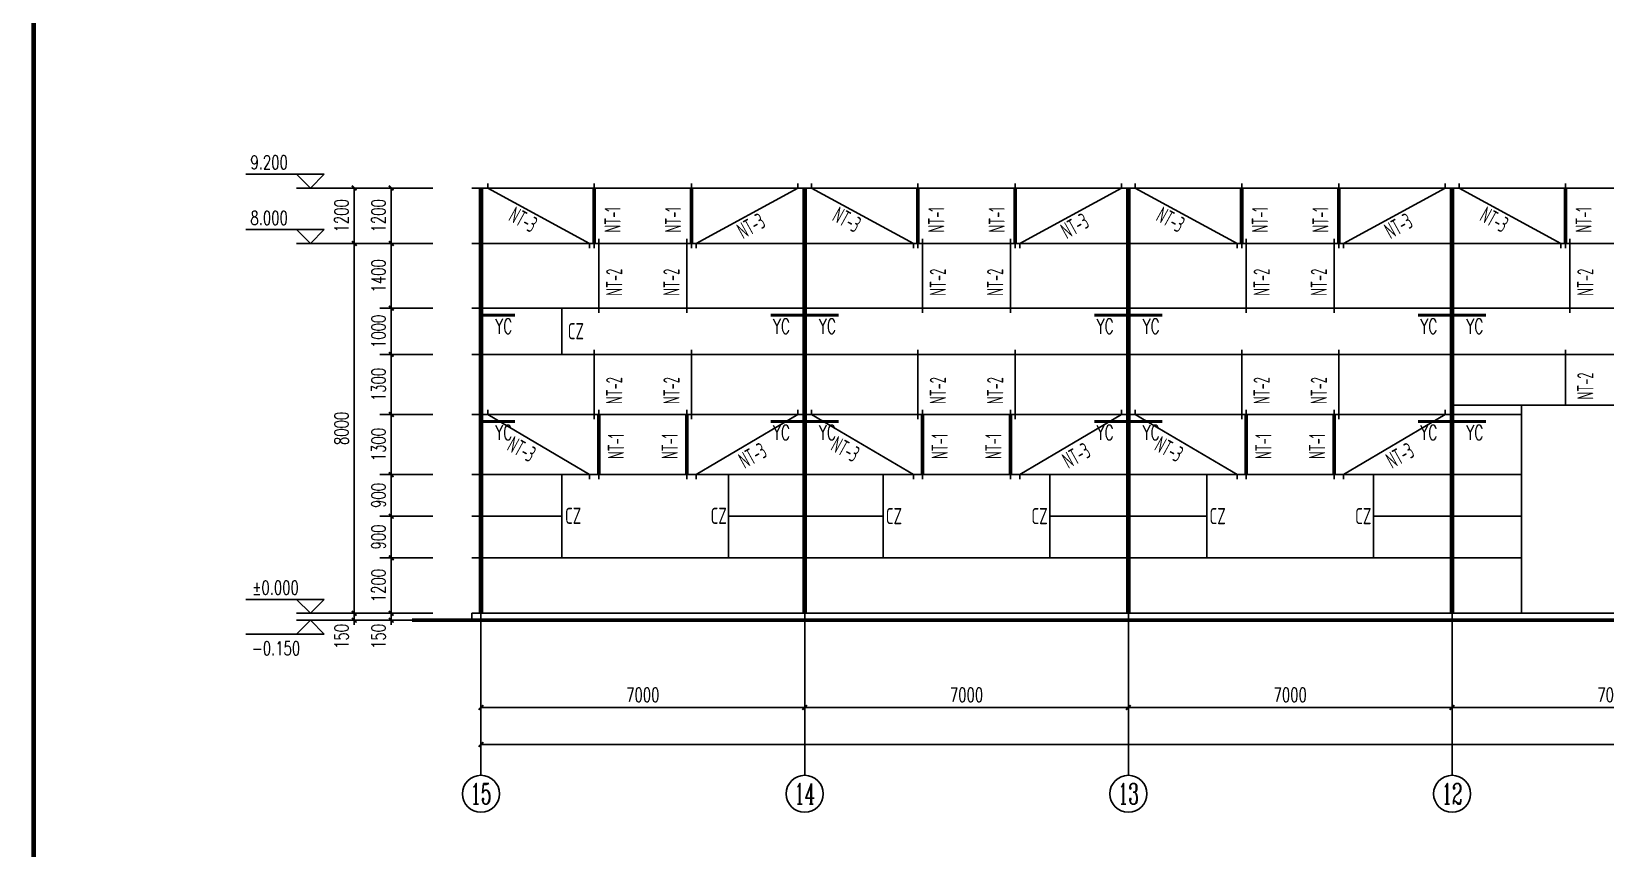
# Model space of a CAD drawing. Extents: x -17471 to 313636, y -71590 to 757901.
# Drawn here: x 189986 to 224024, y 507781 to 525456 of the extents above; entities that cross this region are included whole.
import ezdxf
from ezdxf.enums import TextEntityAlignment as Align

# ---------------------------------------------------------------- set-up
doc = ezdxf.new("R2010")
doc.units = 0
doc.header["$LTSCALE"] = 1000
doc.header["$MEASUREMENT"] = 0
for name, color, linetype in [('3T_WOOD', 21, 'Continuous'), ('AXIS', 3, 'Continuous'), ('AXIS_TEXT', 7, 'Continuous'), ('DIM_ELEV', 3, 'Continuous'), ('DOTE', 1, 'Continuous'), ('PUB_DIM', 3, 'Continuous'), ('PUB_TEXT', 7, 'Continuous'), ('PUB_TITLE', 4, 'Continuous'), ('WALL', 9, 'Continuous')]:
    doc.layers.add(name, color=color, linetype=linetype)
doc.styles.add('_SIMPLEX', font='sysz.shx', dxfattribs={"width": 0.8, "bigfont": 'syfs.shx'})
doc.styles.add('_TCH_AXIS', font='COMPLEX', dxfattribs={"bigfont": 'GBCBIG'})
doc.styles.add('_TCH_DIM', font='SIMPLEX', dxfattribs={"bigfont": 'GBCBIG'})
doc.styles.add('_TCH_DIM_T3', font='SIMPLEX', dxfattribs={"width": 0.705882, "bigfont": 'GBCBIG'})
doc.styles.add('COMPLEX', font='COMPLEX')
doc.styles.add('TSSD_REIN', font='Tssdeng.shx', dxfattribs={"width": 0.7, "bigfont": 'hztxt.shx'})
doc.dimstyles.new('_TCH_ARCH&&100', dxfattribs={"dimtxt": 297.5, "dimasz": 100, "dimexe": 250, "dimexo": 300, "dimgap": 126.25, "dimtad": 1, "dimdec": 0, "dimzin": 0, "dimdsep": 46, "dimtxsty": '_TCH_DIM_T3', "dimblk": 'ARCHTICK', "dimcen": 0.09, "dimclrt": 7, "dimazin": 2, "dimtfac": 1, "dimtdec": 0, "dimtix": 1, "dimtmove": 2, "dimatfit": 3, "dimfxl": 0, "dimtolj": 1, "dimtzin": 0, "dimarcsym": 0})

# ---------------------------------------------------------------- blocks, each defined once
blk = doc.blocks.new('_ArchTick')
at = {"color": 0, "linetype": 'ByBlock', "const_width": 0.4}
blk.add_lwpolyline([(-0.5, -0.5), (0.5, 0.5)], dxfattribs=at)
blk = doc.blocks.new('*D1584')
at = {"layer": 'Defpoints', "color": 0, "transparency": 16777216}
for p in [(197766, 512869), (198966, 512869), (198966, 512719)]:
    blk.add_point(p, dxfattribs=at)
at = {"layer": 'PUB_DIM', "color": 0, "lineweight": -2, "transparency": 16777216}
for p, q in [((197766, 512869), (197766, 512969)), ((198666, 512869), (197516, 512869)), ((198666, 512719), (197516, 512719)), ((197766, 512719), (197766, 512869)), ((197766, 512719), (197766, 512619))]:
    blk.add_line(p, q, dxfattribs=at)
at = {"layer": 'PUB_DIM', "color": 0, "lineweight": -2, "transparency": 16777216, "xscale": 100, "yscale": 100, "zscale": 100}
for p, rotation in [((197766, 512869), 270), ((197766, 512719), 90)]:
    blk.add_blockref('_ArchTick', p, dxfattribs=dict(at, rotation=rotation))
at = {"layer": 'PUB_DIM', "color": 7, "transparency": 16777216, "insert": (197491, 512369), "char_height": 297.5, "attachment_point": 5, "rotation": 90, "style": '_TCH_DIM_T3'}
blk.add_mtext('\\A1;150', dxfattribs=at)
blk = doc.blocks.new('*D1585')
at = {"layer": 'Defpoints', "color": 0, "transparency": 16777216}
for p in [(197766, 514069), (198966, 514069), (198966, 512869)]:
    blk.add_point(p, dxfattribs=at)
at = {"layer": 'PUB_DIM', "color": 0, "lineweight": -2, "transparency": 16777216}
for p, q in [((198666, 514069), (197516, 514069)), ((197766, 512869), (197766, 514069)), ((198666, 512869), (197516, 512869))]:
    blk.add_line(p, q, dxfattribs=at)
at = {"layer": 'PUB_DIM', "color": 0, "lineweight": -2, "transparency": 16777216, "xscale": 100, "yscale": 100, "zscale": 100}
for p, rotation in [((197766, 514069), 90), ((197766, 512869), 270)]:
    blk.add_blockref('_ArchTick', p, dxfattribs=dict(at, rotation=rotation))
at = {"layer": 'PUB_DIM', "color": 7, "transparency": 16777216, "insert": (197491, 513469), "char_height": 297.5, "attachment_point": 5, "rotation": 90, "style": '_TCH_DIM_T3'}
blk.add_mtext('\\A1;1200', dxfattribs=at)
blk = doc.blocks.new('*D1586')
at = {"layer": 'Defpoints', "color": 0, "transparency": 16777216}
for p in [(197766, 514969), (198966, 514969), (198966, 514069)]:
    blk.add_point(p, dxfattribs=at)
at = {"layer": 'PUB_DIM', "color": 0, "lineweight": -2, "transparency": 16777216}
for p, q in [((198666, 514969), (197516, 514969)), ((197766, 514069), (197766, 514969)), ((198666, 514069), (197516, 514069))]:
    blk.add_line(p, q, dxfattribs=at)
at = {"layer": 'PUB_DIM', "color": 0, "lineweight": -2, "transparency": 16777216, "xscale": 100, "yscale": 100, "zscale": 100}
for p, rotation in [((197766, 514969), 90), ((197766, 514069), 270)]:
    blk.add_blockref('_ArchTick', p, dxfattribs=dict(at, rotation=rotation))
at = {"layer": 'PUB_DIM', "color": 7, "transparency": 16777216, "insert": (197491, 514519), "char_height": 297.5, "attachment_point": 5, "rotation": 90, "style": '_TCH_DIM_T3'}
blk.add_mtext('\\A1;900', dxfattribs=at)
blk = doc.blocks.new('*D1587')
at = {"layer": 'Defpoints', "color": 0, "transparency": 16777216}
for p in [(197766, 515869), (198966, 515869), (198966, 514969)]:
    blk.add_point(p, dxfattribs=at)
at = {"layer": 'PUB_DIM', "color": 0, "lineweight": -2, "transparency": 16777216}
for p, q in [((198666, 515869), (197516, 515869)), ((197766, 514969), (197766, 515869)), ((198666, 514969), (197516, 514969))]:
    blk.add_line(p, q, dxfattribs=at)
at = {"layer": 'PUB_DIM', "color": 0, "lineweight": -2, "transparency": 16777216, "xscale": 100, "yscale": 100, "zscale": 100}
for p, rotation in [((197766, 515869), 90), ((197766, 514969), 270)]:
    blk.add_blockref('_ArchTick', p, dxfattribs=dict(at, rotation=rotation))
at = {"layer": 'PUB_DIM', "color": 7, "transparency": 16777216, "insert": (197491, 515419), "char_height": 297.5, "attachment_point": 5, "rotation": 90, "style": '_TCH_DIM_T3'}
blk.add_mtext('\\A1;900', dxfattribs=at)
blk = doc.blocks.new('*D1588')
at = {"layer": 'Defpoints', "color": 0, "transparency": 16777216}
for p in [(197766, 517169), (198966, 517169), (198966, 515869)]:
    blk.add_point(p, dxfattribs=at)
at = {"layer": 'PUB_DIM', "color": 0, "lineweight": -2, "transparency": 16777216}
for p, q in [((198666, 517169), (197516, 517169)), ((197766, 515869), (197766, 517169)), ((198666, 515869), (197516, 515869))]:
    blk.add_line(p, q, dxfattribs=at)
at = {"layer": 'PUB_DIM', "color": 0, "lineweight": -2, "transparency": 16777216, "xscale": 100, "yscale": 100, "zscale": 100}
for p, rotation in [((197766, 517169), 90), ((197766, 515869), 270)]:
    blk.add_blockref('_ArchTick', p, dxfattribs=dict(at, rotation=rotation))
at = {"layer": 'PUB_DIM', "color": 7, "transparency": 16777216, "insert": (197491, 516519), "char_height": 297.5, "attachment_point": 5, "rotation": 90, "style": '_TCH_DIM_T3'}
blk.add_mtext('\\A1;1300', dxfattribs=at)
blk = doc.blocks.new('*D1589')
at = {"layer": 'Defpoints', "color": 0, "transparency": 16777216}
for p in [(197766, 518469), (198966, 518469), (198966, 517169)]:
    blk.add_point(p, dxfattribs=at)
at = {"layer": 'PUB_DIM', "color": 0, "lineweight": -2, "transparency": 16777216}
for p, q in [((198666, 518469), (197516, 518469)), ((197766, 517169), (197766, 518469)), ((198666, 517169), (197516, 517169))]:
    blk.add_line(p, q, dxfattribs=at)
at = {"layer": 'PUB_DIM', "color": 0, "lineweight": -2, "transparency": 16777216, "xscale": 100, "yscale": 100, "zscale": 100}
for p, rotation in [((197766, 518469), 90), ((197766, 517169), 270)]:
    blk.add_blockref('_ArchTick', p, dxfattribs=dict(at, rotation=rotation))
at = {"layer": 'PUB_DIM', "color": 7, "transparency": 16777216, "insert": (197491, 517819), "char_height": 297.5, "attachment_point": 5, "rotation": 90, "style": '_TCH_DIM_T3'}
blk.add_mtext('\\A1;1300', dxfattribs=at)
blk = doc.blocks.new('*D1590')
at = {"layer": 'Defpoints', "color": 0, "transparency": 16777216}
for p in [(197766, 519469), (198966, 519469), (198966, 518469)]:
    blk.add_point(p, dxfattribs=at)
at = {"layer": 'PUB_DIM', "color": 0, "lineweight": -2, "transparency": 16777216}
for p, q in [((198666, 519469), (197516, 519469)), ((197766, 518469), (197766, 519469)), ((198666, 518469), (197516, 518469))]:
    blk.add_line(p, q, dxfattribs=at)
at = {"layer": 'PUB_DIM', "color": 0, "lineweight": -2, "transparency": 16777216, "xscale": 100, "yscale": 100, "zscale": 100}
for p, rotation in [((197766, 519469), 90), ((197766, 518469), 270)]:
    blk.add_blockref('_ArchTick', p, dxfattribs=dict(at, rotation=rotation))
at = {"layer": 'PUB_DIM', "color": 7, "transparency": 16777216, "insert": (197491, 518969), "char_height": 297.5, "attachment_point": 5, "rotation": 90, "style": '_TCH_DIM_T3'}
blk.add_mtext('\\A1;1000', dxfattribs=at)
blk = doc.blocks.new('*D1591')
at = {"layer": 'Defpoints', "color": 0, "transparency": 16777216}
for p in [(197766, 520869), (198966, 520869), (198966, 519469)]:
    blk.add_point(p, dxfattribs=at)
at = {"layer": 'PUB_DIM', "color": 0, "lineweight": -2, "transparency": 16777216}
for p, q in [((198666, 520869), (197516, 520869)), ((197766, 519469), (197766, 520869)), ((198666, 519469), (197516, 519469))]:
    blk.add_line(p, q, dxfattribs=at)
at = {"layer": 'PUB_DIM', "color": 0, "lineweight": -2, "transparency": 16777216, "xscale": 100, "yscale": 100, "zscale": 100}
for p, rotation in [((197766, 520869), 90), ((197766, 519469), 270)]:
    blk.add_blockref('_ArchTick', p, dxfattribs=dict(at, rotation=rotation))
at = {"layer": 'PUB_DIM', "color": 7, "transparency": 16777216, "insert": (197491, 520169), "char_height": 297.5, "attachment_point": 5, "rotation": 90, "style": '_TCH_DIM_T3'}
blk.add_mtext('\\A1;1400', dxfattribs=at)
blk = doc.blocks.new('*D1592')
at = {"layer": 'Defpoints', "color": 0, "transparency": 16777216}
for p in [(197766, 522069), (198966, 522069), (198966, 520869)]:
    blk.add_point(p, dxfattribs=at)
at = {"layer": 'PUB_DIM', "color": 0, "lineweight": -2, "transparency": 16777216}
for p, q in [((198666, 522069), (197516, 522069)), ((197766, 520869), (197766, 522069)), ((198666, 520869), (197516, 520869))]:
    blk.add_line(p, q, dxfattribs=at)
at = {"layer": 'PUB_DIM', "color": 0, "lineweight": -2, "transparency": 16777216, "xscale": 100, "yscale": 100, "zscale": 100}
for p, rotation in [((197766, 522069), 90), ((197766, 520869), 270)]:
    blk.add_blockref('_ArchTick', p, dxfattribs=dict(at, rotation=rotation))
at = {"layer": 'PUB_DIM', "color": 7, "transparency": 16777216, "insert": (197491, 521469), "char_height": 297.5, "attachment_point": 5, "rotation": 90, "style": '_TCH_DIM_T3'}
blk.add_mtext('\\A1;1200', dxfattribs=at)
blk = doc.blocks.new('*D1593')
at = {"layer": 'Defpoints', "color": 0, "transparency": 16777216}
for p in [(196966, 512869), (198966, 512869), (198966, 512719)]:
    blk.add_point(p, dxfattribs=at)
at = {"layer": 'PUB_DIM', "color": 0, "lineweight": -2, "transparency": 16777216}
for p, q in [((196966, 512869), (196966, 512969)), ((198666, 512869), (196716, 512869)), ((198666, 512719), (196716, 512719)), ((196966, 512719), (196966, 512869)), ((196966, 512719), (196966, 512619))]:
    blk.add_line(p, q, dxfattribs=at)
at = {"layer": 'PUB_DIM', "color": 0, "lineweight": -2, "transparency": 16777216, "xscale": 100, "yscale": 100, "zscale": 100}
for p, rotation in [((196966, 512869), 270), ((196966, 512719), 90)]:
    blk.add_blockref('_ArchTick', p, dxfattribs=dict(at, rotation=rotation))
at = {"layer": 'PUB_DIM', "color": 7, "transparency": 16777216, "insert": (196691, 512369), "char_height": 297.5, "attachment_point": 5, "rotation": 90, "style": '_TCH_DIM_T3'}
blk.add_mtext('\\A1;150', dxfattribs=at)
blk = doc.blocks.new('*D1594')
at = {"layer": 'Defpoints', "color": 0, "transparency": 16777216}
for p in [(196966, 520869), (198966, 520869), (198966, 512869)]:
    blk.add_point(p, dxfattribs=at)
at = {"layer": 'PUB_DIM', "color": 0, "lineweight": -2, "transparency": 16777216}
for p, q in [((198666, 520869), (196716, 520869)), ((196966, 512869), (196966, 520869)), ((198666, 512869), (196716, 512869))]:
    blk.add_line(p, q, dxfattribs=at)
at = {"layer": 'PUB_DIM', "color": 0, "lineweight": -2, "transparency": 16777216, "xscale": 100, "yscale": 100, "zscale": 100}
for p, rotation in [((196966, 520869), 90), ((196966, 512869), 270)]:
    blk.add_blockref('_ArchTick', p, dxfattribs=dict(at, rotation=rotation))
at = {"layer": 'PUB_DIM', "color": 7, "transparency": 16777216, "insert": (196691, 516869), "char_height": 297.5, "attachment_point": 5, "rotation": 90, "style": '_TCH_DIM_T3'}
blk.add_mtext('\\A1;8000', dxfattribs=at)
blk = doc.blocks.new('*D1595')
at = {"layer": 'Defpoints', "color": 0, "transparency": 16777216}
for p in [(196966, 522069), (198966, 522069), (198966, 520869)]:
    blk.add_point(p, dxfattribs=at)
at = {"layer": 'PUB_DIM', "color": 0, "lineweight": -2, "transparency": 16777216}
for p, q in [((198666, 522069), (196716, 522069)), ((196966, 520869), (196966, 522069)), ((198666, 520869), (196716, 520869))]:
    blk.add_line(p, q, dxfattribs=at)
at = {"layer": 'PUB_DIM', "color": 0, "lineweight": -2, "transparency": 16777216, "xscale": 100, "yscale": 100, "zscale": 100}
for p, rotation in [((196966, 522069), 90), ((196966, 520869), 270)]:
    blk.add_blockref('_ArchTick', p, dxfattribs=dict(at, rotation=rotation))
at = {"layer": 'PUB_DIM', "color": 7, "transparency": 16777216, "insert": (196691, 521469), "char_height": 297.5, "attachment_point": 5, "rotation": 90, "style": '_TCH_DIM_T3'}
blk.add_mtext('\\A1;1200', dxfattribs=at)
blk = doc.blocks.new('*D1606')
at = {"layer": 'AXIS', "color": 0, "lineweight": -2, "transparency": 16777216}
for p, q in [((220706, 511569), (220706, 510581)), ((227706, 511569), (227706, 510581)), ((220706, 510831), (227706, 510831))]:
    blk.add_line(p, q, dxfattribs=at)
at = {"layer": 'Defpoints', "color": 0, "transparency": 16777216}
for p in [(220706, 511869), (227706, 511869), (227706, 510831)]:
    blk.add_point(p, dxfattribs=at)
at = {"layer": 'AXIS', "color": 0, "lineweight": -2, "transparency": 16777216, "xscale": 100, "yscale": 100, "zscale": 100, "rotation": 180}
blk.add_blockref('_ArchTick', (220706, 510831), dxfattribs=at)
at = {"layer": 'AXIS', "color": 0, "lineweight": -2, "transparency": 16777216, "xscale": 100, "yscale": 100, "zscale": 100}
blk.add_blockref('_ArchTick', (227706, 510831), dxfattribs=at)
at = {"layer": 'AXIS', "color": 7, "transparency": 16777216, "insert": (224206, 511106), "char_height": 297.5, "attachment_point": 5, "style": '_TCH_DIM_T3'}
blk.add_mtext('\\A1;7000', dxfattribs=at)
blk = doc.blocks.new('*D1607')
at = {"layer": 'AXIS', "color": 0, "lineweight": -2, "transparency": 16777216}
for p, q in [((213706, 511569), (213706, 510581)), ((220706, 511569), (220706, 510581)), ((213706, 510831), (220706, 510831))]:
    blk.add_line(p, q, dxfattribs=at)
at = {"layer": 'Defpoints', "color": 0, "transparency": 16777216}
for p in [(213706, 511869), (220706, 511869), (220706, 510831)]:
    blk.add_point(p, dxfattribs=at)
at = {"layer": 'AXIS', "color": 0, "lineweight": -2, "transparency": 16777216, "xscale": 100, "yscale": 100, "zscale": 100, "rotation": 180}
blk.add_blockref('_ArchTick', (213706, 510831), dxfattribs=at)
at = {"layer": 'AXIS', "color": 0, "lineweight": -2, "transparency": 16777216, "xscale": 100, "yscale": 100, "zscale": 100}
blk.add_blockref('_ArchTick', (220706, 510831), dxfattribs=at)
at = {"layer": 'AXIS', "color": 7, "transparency": 16777216, "insert": (217206, 511106), "char_height": 297.5, "attachment_point": 5, "style": '_TCH_DIM_T3'}
blk.add_mtext('\\A1;7000', dxfattribs=at)
blk = doc.blocks.new('*D1608')
at = {"layer": 'AXIS', "color": 0, "lineweight": -2, "transparency": 16777216}
for p, q in [((206706, 511569), (206706, 510581)), ((213706, 511569), (213706, 510581)), ((206706, 510831), (213706, 510831))]:
    blk.add_line(p, q, dxfattribs=at)
at = {"layer": 'Defpoints', "color": 0, "transparency": 16777216}
for p in [(206706, 511869), (213706, 511869), (213706, 510831)]:
    blk.add_point(p, dxfattribs=at)
at = {"layer": 'AXIS', "color": 0, "lineweight": -2, "transparency": 16777216, "xscale": 100, "yscale": 100, "zscale": 100, "rotation": 180}
blk.add_blockref('_ArchTick', (206706, 510831), dxfattribs=at)
at = {"layer": 'AXIS', "color": 0, "lineweight": -2, "transparency": 16777216, "xscale": 100, "yscale": 100, "zscale": 100}
blk.add_blockref('_ArchTick', (213706, 510831), dxfattribs=at)
at = {"layer": 'AXIS', "color": 7, "transparency": 16777216, "insert": (210206, 511106), "char_height": 297.5, "attachment_point": 5, "style": '_TCH_DIM_T3'}
blk.add_mtext('\\A1;7000', dxfattribs=at)
blk = doc.blocks.new('*D1609')
at = {"layer": 'AXIS', "color": 0, "lineweight": -2, "transparency": 16777216}
for p, q in [((199706, 511569), (199706, 510581)), ((206706, 511569), (206706, 510581)), ((199706, 510831), (206706, 510831))]:
    blk.add_line(p, q, dxfattribs=at)
at = {"layer": 'Defpoints', "color": 0, "transparency": 16777216}
for p in [(199706, 511869), (206706, 511869), (206706, 510831)]:
    blk.add_point(p, dxfattribs=at)
at = {"layer": 'AXIS', "color": 0, "lineweight": -2, "transparency": 16777216, "xscale": 100, "yscale": 100, "zscale": 100, "rotation": 180}
blk.add_blockref('_ArchTick', (199706, 510831), dxfattribs=at)
at = {"layer": 'AXIS', "color": 0, "lineweight": -2, "transparency": 16777216, "xscale": 100, "yscale": 100, "zscale": 100}
blk.add_blockref('_ArchTick', (206706, 510831), dxfattribs=at)
at = {"layer": 'AXIS', "color": 7, "transparency": 16777216, "insert": (203206, 511106), "char_height": 297.5, "attachment_point": 5, "style": '_TCH_DIM_T3'}
blk.add_mtext('\\A1;7000', dxfattribs=at)
blk = doc.blocks.new('*D1610')
at = {"layer": 'AXIS', "color": 0, "lineweight": -2, "transparency": 16777216}
for p, q in [((199706, 511569), (199706, 509781)), ((297706, 511569), (297706, 509781)), ((199706, 510031), (297706, 510031))]:
    blk.add_line(p, q, dxfattribs=at)
at = {"layer": 'Defpoints', "color": 0, "transparency": 16777216}
for p in [(199706, 511869), (297706, 511869), (297706, 510031)]:
    blk.add_point(p, dxfattribs=at)
at = {"layer": 'AXIS', "color": 0, "lineweight": -2, "transparency": 16777216, "xscale": 100, "yscale": 100, "zscale": 100, "rotation": 180}
blk.add_blockref('_ArchTick', (199706, 510031), dxfattribs=at)
at = {"layer": 'AXIS', "color": 0, "lineweight": -2, "transparency": 16777216, "xscale": 100, "yscale": 100, "zscale": 100}
blk.add_blockref('_ArchTick', (297706, 510031), dxfattribs=at)
at = {"layer": 'AXIS', "color": 7, "transparency": 16777216, "insert": (248706, 510306), "char_height": 297.5, "attachment_point": 5, "style": '_TCH_DIM_T3'}
blk.add_mtext('\\A1;98000', dxfattribs=at)
blk = doc.blocks.new('_AXISO')
blk.add_circle((0, 0), 0.5)
at = {"layer": 'AXIS_TEXT', "style": 'COMPLEX', "width": 1.041667}
blk.add_attdef('A', text='', height=0.56, dxfattribs=at).set_placement((-0.25, -0.28), (0.25, -0.28), align=Align.FIT)

msp = doc.modelspace()

# ---------------------------------------------------------------- linework, layer by layer
for p, q in [((202156.1, 522168.9), (202156.1, 520768.9)), ((204256.1, 522168.9), (204256.1, 520768.9)), ((209156.1, 522168.9), (209156.1, 520768.9)), ((211256.1, 522168.9), (211256.1, 520768.9)), ((216156.1, 522168.9), (216156.1, 520768.9)), ((218256.1, 522168.9), (218256.1, 520768.9)), ((223156.1, 522168.9), (223156.1, 520768.9)), ((202256.1, 520968.9), (202256.1, 519368.9)), ((204156.1, 520968.9), (204156.1, 519368.9)), ((209256.1, 520968.9), (209256.1, 519368.9)), ((211156.1, 520968.9), (211156.1, 519368.9)), ((216256.1, 520968.9), (216256.1, 519368.9)), ((218156.1, 520968.9), (218156.1, 519368.9)), ((223256.1, 520968.9), (223256.1, 519368.9)), ((202156.1, 518568.9), (202156.1, 517068.9)), ((204256.1, 518568.9), (204256.1, 517068.9)), ((209156.1, 518568.9), (209156.1, 517068.9)), ((211256.1, 518568.9), (211256.1, 517068.9)), ((216156.1, 518568.9), (216156.1, 517068.9)), ((218256.1, 518568.9), (218256.1, 517068.9)), ((223156.1, 518568.9), (223156.1, 517368.9)), ((202256.1, 517268.9), (202256.1, 515768.9)), ((204156.1, 517268.9), (204156.1, 515768.9)), ((209256.1, 517268.9), (209256.1, 515768.9)), ((211156.1, 517268.9), (211156.1, 515768.9)), ((216256.1, 517268.9), (216256.1, 515768.9)), ((218156.1, 517268.9), (218156.1, 515768.9)), ((297906.1, 512868.9), (199506.1, 512868.9)), ((199506.1, 512868.9), (199506.1, 512718.9))]:
    msp.add_line(p, q)
at = {"color": 2}
msp.add_line((220706.1, 517368.9), (227706.1, 517368.9), dxfattribs=at)
for points in [[(202056.1, 520768.9), (202056.1, 520868.9), (199856.1, 522068.9), (199856.1, 522168.9)], [(204356.1, 520768.9), (204356.1, 520868.9), (206556.1, 522068.9), (206556.1, 522168.9)], [(209056.1, 520768.9), (209056.1, 520868.9), (206856.1, 522068.9), (206856.1, 522168.9)], [(211356.1, 520768.9), (211356.1, 520868.9), (213556.1, 522068.9), (213556.1, 522168.9)], [(216056.1, 520768.9), (216056.1, 520868.9), (213856.1, 522068.9), (213856.1, 522168.9)], [(218356.1, 520768.9), (218356.1, 520868.9), (220556.1, 522068.9), (220556.1, 522168.9)], [(223056.1, 520768.9), (223056.1, 520868.9), (220856.1, 522068.9), (220856.1, 522168.9)], [(202056.1, 515768.9), (202056.1, 515868.9), (199856.1, 517168.9), (199856.1, 517268.9)], [(204356.1, 515768.9), (204356.1, 515868.9), (206556.1, 517168.9), (206556.1, 517268.9)], [(209056.1, 515768.9), (209056.1, 515868.9), (206856.1, 517168.9), (206856.1, 517268.9)], [(211356.1, 515768.9), (211356.1, 515868.9), (213556.1, 517168.9), (213556.1, 517268.9)], [(216056.1, 515768.9), (216056.1, 515868.9), (213856.1, 517168.9), (213856.1, 517268.9)], [(218356.1, 515768.9), (218356.1, 515868.9), (220556.1, 517168.9), (220556.1, 517268.9)]]:
    msp.add_lwpolyline(points)
at = {"color": 3, "const_width": 100}
for points in [[(199706.1, 512868.9), (199706.1, 522068.9)], [(206706.1, 512868.9), (206706.1, 522068.9)], [(213706.1, 512868.9), (213706.1, 522068.9)], [(220706.1, 512868.9), (220706.1, 522068.9)]]:
    msp.add_lwpolyline(points, dxfattribs=at)
at = {"const_width": 80}
for points in [[(202156.1, 520868.9), (202156.1, 522068.9)], [(204256.1, 520868.9), (204256.1, 522068.9)], [(209156.1, 520868.9), (209156.1, 522068.9)], [(211256.1, 520868.9), (211256.1, 522068.9)], [(216156.1, 520868.9), (216156.1, 522068.9)], [(218256.1, 520868.9), (218256.1, 522068.9)], [(223156.1, 520868.9), (223156.1, 522068.9)], [(202256.1, 515868.9), (202256.1, 517168.9)], [(204156.1, 515868.9), (204156.1, 517168.9)], [(209256.1, 515868.9), (209256.1, 517168.9)], [(211156.1, 515868.9), (211156.1, 517168.9)], [(216256.1, 515868.9), (216256.1, 517168.9)], [(218156.1, 515868.9), (218156.1, 517168.9)], [(299240.5, 512718.9), (198212.8, 512718.9)]]:
    msp.add_lwpolyline(points, dxfattribs=at)
at = {"color": 2}
for points in [[(295956.1, 519468.9), (201456.1, 519468.9), (201456.1, 518468.9), (295956.1, 518468.9)], [(226206.1, 517368.9), (222206.1, 517368.9), (222206.1, 512868.9), (226206.1, 512868.9)], [(201456.1, 515868.9), (205056.1, 515868.9), (205056.1, 514068.9), (201456.1, 514068.9)], [(212006.1, 515868.9), (208406.1, 515868.9), (208406.1, 514068.9), (212006.1, 514068.9)], [(219006.1, 515868.9), (215406.1, 515868.9), (215406.1, 514068.9), (219006.1, 514068.9)]]:
    msp.add_lwpolyline(points, close=True, dxfattribs=at)
at = {"layer": '3T_WOOD'}
for p, q in [((297906.1, 522068.9), (199506.1, 522068.9)), ((297906.1, 520868.9), (199506.1, 520868.9)), ((297906.1, 519468.9), (199506.1, 519468.9)), ((297906.1, 518468.9), (199506.1, 518468.9)), ((222206.1, 517168.9), (199506.1, 517168.9)), ((222206.1, 515868.9), (199506.1, 515868.9)), ((201456.1, 514968.9), (199506.1, 514968.9)), ((208406.1, 514968.9), (205056.1, 514968.9)), ((215406.1, 514968.9), (212006.1, 514968.9)), ((222206.1, 514968.9), (219006.1, 514968.9)), ((222206.1, 514068.9), (199506.1, 514068.9))]:
    msp.add_line(p, q, dxfattribs=at)
at = {"layer": 'AXIS'}
for p, q in [((199706.1, 511868.9), (199706.1, 509364.7)), ((206706.1, 511868.9), (206706.1, 509364.7)), ((213706.1, 511868.9), (213706.1, 509364.7)), ((220706.1, 511868.9), (220706.1, 509364.7))]:
    msp.add_line(p, q, dxfattribs=at)
at = {"layer": 'DIM_ELEV'}
for p, q in [((196316.1, 522368.9), (194624.1, 522368.9)), ((196016.1, 522068.9), (195716.1, 522368.9)), ((196016.1, 522068.9), (196316.1, 522368.9)), ((196716.1, 522068.9), (195716.1, 522068.9)), ((196316.1, 521168.9), (194624.1, 521168.9)), ((196016.1, 520868.9), (195716.1, 521168.9)), ((196016.1, 520868.9), (196316.1, 521168.9)), ((196716.1, 520868.9), (195716.1, 520868.9)), ((196316.1, 513168.9), (194624.1, 513168.9)), ((196016.1, 512868.9), (195716.1, 513168.9)), ((196016.1, 512868.9), (196316.1, 513168.9)), ((196716.1, 512868.9), (195716.1, 512868.9)), ((196016.1, 512718.9), (195716.1, 512418.9)), ((196716.1, 512718.9), (195716.1, 512718.9)), ((196016.1, 512718.9), (196316.1, 512418.9)), ((196316.1, 512418.9), (194624.1, 512418.9))]:
    msp.add_line(p, q, dxfattribs=at)
at = {"layer": 'DOTE'}
for p, q in [((199706.1, 511868.9), (199706.1, 522068.9)), ((206706.1, 511868.9), (206706.1, 522068.9)), ((213706.1, 511868.9), (213706.1, 522068.9)), ((220706.1, 511868.9), (220706.1, 522068.9))]:
    msp.add_line(p, q, dxfattribs=at)
at = {"layer": 'PUB_TITLE', "const_width": 100}
msp.add_lwpolyline([(190035.9, 484730.5), (312635.9, 484730.5), (312635.9, 542130.5), (190035.9, 542130.5)], close=True, dxfattribs=at)
at = {"layer": 'WALL', "color": 181, "const_width": 66.7}
for points in [[(199706.1, 519318.9), (200440, 519318.9)], [(206706.1, 519318.9), (205972.2, 519318.9)], [(206706.1, 519318.9), (207440, 519318.9)], [(213706.1, 519318.9), (212972.2, 519318.9)], [(213706.1, 519318.9), (214440, 519318.9)], [(220706.1, 519318.9), (219972.2, 519318.9)], [(220706.1, 519318.9), (221440, 519318.9)], [(199706.1, 517018.9), (200440, 517018.9)], [(206706.1, 517018.9), (205972.2, 517018.9)], [(206706.1, 517018.9), (207440, 517018.9)], [(213706.1, 517018.9), (212972.2, 517018.9)], [(213706.1, 517018.9), (214440, 517018.9)], [(220706.1, 517018.9), (219972.2, 517018.9)], [(220706.1, 517018.9), (221440, 517018.9)]]:
    msp.add_lwpolyline(points, dxfattribs=at)

# ---------------------------------------------------------------- block references
at = {"layer": 'AXIS'}
ref = msp.add_blockref('_AXISO', (199706.1, 508964.7), dxfattribs=dict(at, xscale=800, yscale=800, zscale=800))
ref.add_attrib('A', '15', dxfattribs={"layer": 'AXIS_TEXT', "height": 452.55, "style": '_TCH_AXIS', "width": 0.724138}).set_placement((199479.8, 508738.4), (199932.3, 508738.4), align=Align.FIT)
ref = msp.add_blockref('_AXISO', (206706.1, 508964.7), dxfattribs=dict(at, xscale=800, yscale=800, zscale=800))
ref.add_attrib('A', '14', dxfattribs={"layer": 'AXIS_TEXT', "height": 452.55, "style": '_TCH_AXIS', "width": 0.677419}).set_placement((206479.8, 508738.4), (206932.3, 508738.4), align=Align.FIT)
ref = msp.add_blockref('_AXISO', (213706.1, 508964.7), dxfattribs=dict(at, xscale=800, yscale=800, zscale=800))
ref.add_attrib('A', '13', dxfattribs={"layer": 'AXIS_TEXT', "height": 452.55, "style": '_TCH_AXIS', "width": 0.724138}).set_placement((213479.8, 508738.4), (213932.3, 508738.4), align=Align.FIT)
ref = msp.add_blockref('_AXISO', (220706.1, 508964.7), dxfattribs=dict(at, xscale=800, yscale=800, zscale=800))
ref.add_attrib('A', '12', dxfattribs={"layer": 'AXIS_TEXT', "height": 452.55, "style": '_TCH_AXIS', "width": 0.724138}).set_placement((220479.8, 508738.4), (220932.3, 508738.4), align=Align.FIT)

# ---------------------------------------------------------------- texts
at = {"color": 3, "linetype": 'ByBlock', "style": '_SIMPLEX', "width": 0.65}
for s, rotation, p in [('NT-3', 331.01115, (200279.2, 521374.6, 1176.6)), ('NT-1', 90, (202726.5, 521106.3)), ('NT-1', 90, (204035.7, 521106.3)), ('NT-3', 28.98885, (205374.9, 520954.6, 1176.6)), ('NT-3', 331.01115, (207279.2, 521374.6, 1176.6)), ('NT-1', 90, (209726.5, 521106.3)), ('NT-1', 90, (211035.7, 521106.3)), ('NT-3', 28.98885, (212374.9, 520954.6, 1176.6)), ('NT-3', 331.01115, (214279.2, 521374.6, 1176.6)), ('NT-1', 90, (216726.5, 521106.3)), ('NT-1', 90, (218035.7, 521106.3)), ('NT-3', 28.98885, (219374.9, 520954.6, 1176.6)), ('NT-3', 331.01115, (221279.2, 521374.6, 1176.6)), ('NT-1', 90, (223726.5, 521106.3)), ('NT-2', 90, (202762.1, 519739.3)), ('NT-2', 90, (204000, 519739.3)), ('NT-2', 90, (209762.1, 519739.3)), ('NT-2', 90, (211000, 519739.3)), ('NT-2', 90, (216762.1, 519739.3)), ('NT-2', 90, (218000, 519739.3)), ('NT-2', 90, (223762.1, 519739.3)), ('NT-2', 90, (202762.1, 517394.9)), ('NT-2', 90, (204000, 517394.9)), ('NT-2', 90, (209762.1, 517394.9)), ('NT-2', 90, (211000, 517394.9)), ('NT-2', 90, (216762.1, 517394.9)), ('NT-2', 90, (218000, 517394.9)), ('NT-2', 90, (223762.1, 517493.4)), ('NT-3', 331.01115, (200246.2, 516408.7, 1176.6)), ('NT-1', 90, (202800.2, 516206.3)), ('NT-1', 90, (203961.9, 516206.3)), ('NT-3', 331.01115, (207246.2, 516408.7, 1176.6)), ('NT-1', 90, (209800.2, 516206.3)), ('NT-1', 90, (210961.9, 516206.3)), ('NT-3', 331.01115, (214246.2, 516408.7, 1176.6)), ('NT-1', 90, (216800.2, 516206.3)), ('NT-1', 90, (217961.9, 516206.3)), ('NT-3', 28.98885, (205407.8, 515988.7, 1176.6)), ('NT-3', 28.98885, (212407.8, 515988.7, 1176.6)), ('NT-3', 28.98885, (219407.8, 515988.7, 1176.6))]:
    msp.add_text(s, height=350, rotation=rotation, dxfattribs=at).set_placement(p)
at = {"color": 7, "style": '_TCH_AXIS', "width": 0.705882}
for p in [(200010.3, 518918.4), (206016.1, 518918.4), (207010.3, 518918.4), (213016.1, 518918.4), (214010.3, 518918.4), (220016.1, 518918.4), (221010.3, 518918.4), (200010.3, 516618.4), (206016.1, 516618.4), (207010.3, 516618.4), (213016.1, 516618.4), (214010.3, 516618.4), (220016.1, 516618.4), (221010.3, 516618.4)]:
    msp.add_text('YC', height=318.75, dxfattribs=at).set_placement(p)
at = {"layer": 'PUB_TEXT'}
for s, height, style, width, p in [('9.200', 297.5, '_TCH_DIM', 0.705882, (194720.1, 522473.9)), ('8.000', 297.5, '_TCH_DIM', 0.705882, (194720.1, 521273.9)), ('CZ', 350, 'TSSD_REIN', 0.7, (201581.7, 518797.2)), ('CZ', 350, 'TSSD_REIN', 0.7, (201522.8, 514803.9)), ('CZ', 350, 'TSSD_REIN', 0.7, (204671.3, 514803.9)), ('CZ', 350, 'TSSD_REIN', 0.7, (208461, 514797.2)), ('CZ', 350, 'TSSD_REIN', 0.7, (211609.5, 514797.2)), ('CZ', 350, 'TSSD_REIN', 0.7, (215461, 514797.2)), ('CZ', 350, 'TSSD_REIN', 0.7, (218609.5, 514797.2)), ('%%P0.000', 297.5, '_TCH_DIM', 0.705882, (194759.1, 513273.9)), ('-0.150', 297.5, '_TCH_DIM', 0.705882, (194753.1, 511963.9))]:
    msp.add_text(s, height=height, dxfattribs=dict(at, style=style, width=width)).set_placement(p)

# ---------------------------------------------------------------- dimensions: what is measured, and where the dimension line sits
at = {"layer": 'AXIS'}
for p1, p2, distance, picture, middle in [((199706.1, 511868.9), (206706.1, 511868.9), -1037.5, '*D1609', (203206.1, 511106.4)), ((199706.1, 511868.9), (297706.1, 511868.9), -1837.5, '*D1610', (248706.1, 510306.4)), ((206706.1, 511868.9), (213706.1, 511868.9), -1037.5, '*D1608', (210206.1, 511106.4)), ((213706.1, 511868.9), (220706.1, 511868.9), -1037.5, '*D1607', (217206.1, 511106.4)), ((220706.1, 511868.9), (227706.1, 511868.9), -1037.5, '*D1606', (224206.1, 511106.4))]:
    dim = msp.add_aligned_dim(p1=p1, p2=p2, distance=distance, dimstyle='_TCH_ARCH&&100', dxfattribs=at)
    dim.commit()
    dim.dimension.update_dxf_attribs({"geometry": picture, "text_midpoint": middle})
at = {"layer": 'PUB_DIM'}
for p1, p2, distance, picture, middle in [((198966.1, 520868.9), (198966.1, 522068.9), 2000, '*D1595', (196691.1, 521468.9)), ((198966.1, 520868.9), (198966.1, 522068.9), 1200, '*D1592', (197491.1, 521468.9)), ((198966.1, 512868.9), (198966.1, 520868.9), 2000, '*D1594', (196691.1, 516868.9)), ((198966.1, 519468.9), (198966.1, 520868.9), 1200, '*D1591', (197491.1, 520168.9)), ((198966.1, 518468.9), (198966.1, 519468.9), 1200, '*D1590', (197491.1, 518968.9)), ((198966.1, 517168.9), (198966.1, 518468.9), 1200, '*D1589', (197491.1, 517818.9)), ((198966.1, 515868.9), (198966.1, 517168.9), 1200, '*D1588', (197491.1, 516518.9)), ((198966.1, 514968.9), (198966.1, 515868.9), 1200, '*D1587', (197491.1, 515418.9)), ((198966.1, 514068.9), (198966.1, 514968.9), 1200, '*D1586', (197491.1, 514518.9)), ((198966.1, 512868.9), (198966.1, 514068.9), 1200, '*D1585', (197491.1, 513468.9))]:
    dim = msp.add_aligned_dim(p1=p1, p2=p2, distance=distance, dimstyle='_TCH_ARCH&&100', dxfattribs=at)
    dim.commit()
    dim.dimension.update_dxf_attribs({"geometry": picture, "text_midpoint": middle})
for base, picture, middle in [((196966.1, 512868.9), '*D1593', (196691.1, 512368.9)), ((197766.1, 512868.9), '*D1584', (197491.1, 512368.9))]:
    dim = msp.add_linear_dim(base=base, p1=(198966.1, 512718.9), p2=(198966.1, 512868.9), angle=90, dimstyle='_TCH_ARCH&&100', dxfattribs=at)
    dim.commit()
    dim.dimension.update_dxf_attribs({"geometry": picture, "text_midpoint": middle, "dimtype": 129})

doc.saveas('drawing.dxf')
